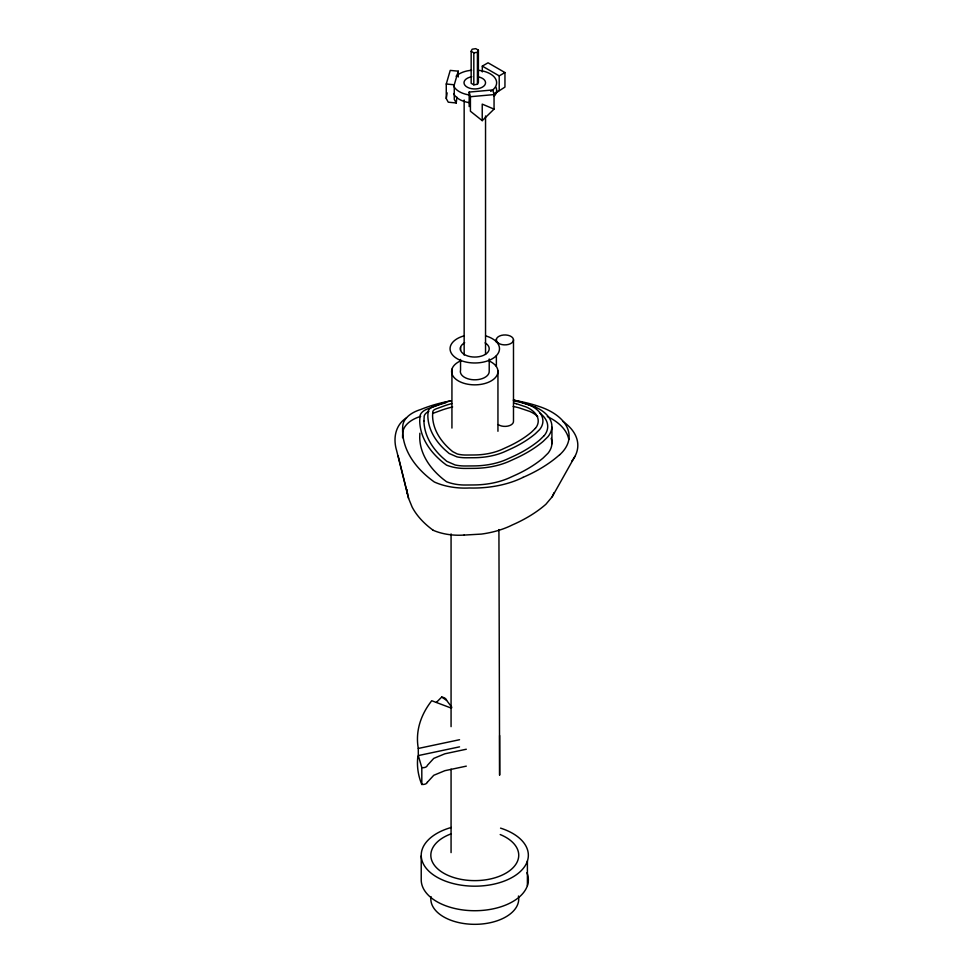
<?xml version="1.0" encoding="UTF-8"?>
<svg xmlns="http://www.w3.org/2000/svg" width="973" height="973" viewBox="0 0 973 973"><rect width="100%" height="100%" fill="white"/><g stroke="black" fill="none" stroke-linecap="round" stroke-linejoin="round"><path stroke-width="1.46" d="M419.862 433.24L419.728 437.595A126.916 73.279 0 0 0 443.068 479.069L446.522 481.72A32.425 18.718 0 0 0 465.763 485.016L473.96 484.955A59.244 34.201 0 0 0 508.952 478.035L515.97 474.836A134.444 77.621 0 0 0 543.116 458.028L548.018 453.236A42.192 24.361 0 0 0 551.156 438.349M423.948 420.981L424.204 416.079A12.454 7.188 0 0 1 428.898 411.36M458.247 76.989L458.247 71.175L450.231 70.397L446.266 84.006L446.266 98.541L448.249 102.189L456.252 102.968L456.921 97.215M446.266 98.541L447.154 92.861M456.252 102.968L454.269 99.319L454.269 84.785L458.247 71.175M464.097 535.089L481.331 534.092A71.905 41.511 0 0 0 512.357 524.934A145.062 83.751 0 0 0 545.902 504.257L552.202 496.765L554.014 492.752M471.163 51.301L472.136 49.209L475.748 48.65L478.4 50.182L478.4 82.182L477.427 84.274L473.815 84.833L471.163 83.301L471.163 51.301L473.815 52.822L477.427 52.262L478.4 50.182M552.202 496.765L574.897 456.41M427.378 782.231L433.751 775.286L444.868 770.689L466.31 766.14M406.532 417.806C395.257 424.958 392.97 438.47 396.595 450.463L408.587 498.371L412.102 506.982A121.138 69.947 0 0 0 433.107 530.212M535.357 428.375L531.526 432.109A116.359 67.173 0 0 1 508.028 446.656L501.667 449.562A46.424 26.794 0 0 1 474.24 454.975L466.493 455.036A21.406 12.357 0 0 1 457.322 453.99L452.7 451.63A109.341 63.136 0 0 1 432.584 415.885L432.79 411.737A6.835 3.953 0 0 1 435.843 408.952L445.293 405.51A77.366 44.661 0 0 1 451.825 403.552M544.187 435.612L539.638 440.051A130.212 75.176 0 0 1 513.33 456.337L506.398 459.499A55.023 31.768 0 0 1 473.9 465.921L465.641 465.982A28.12 16.237 0 0 1 455.218 464.997L446.777 461.324L442.399 457.505A122.634 70.81 0 0 1 423.936 420.981M436.403 702.384L441.693 697.082L446.571 700.317L451.849 707.298M469.181 92.07L470.421 96.704L470.421 111.238L482.231 120.64L494.053 109.122L494.053 94.588L492.812 89.954L469.181 92.07L469.181 106.604M494.381 93.59L499.21 90.404L499.21 75.87L482.304 66.115L482.304 71.929M482.304 66.115L488.045 62.795L504.951 72.561L504.951 87.084L494.211 93.992M499.21 75.87L504.951 72.561M442.922 403.126L433.265 406.653A11.591 6.689 0 0 0 428.084 411.372L427.852 415.921A114.06 65.848 0 0 0 445.014 449.891L449.088 453.442L456.933 456.86A26.149 15.094 0 0 0 466.626 457.772L474.313 457.724A51.168 29.543 0 0 0 504.537 451.752L510.983 448.808A121.102 69.922 0 0 0 535.442 433.654L539.674 429.531A35.296 20.384 0 0 0 529.203 404.877L518.317 401.204A82.121 47.409 0 0 0 513.963 400.158M438.045 405.109L427.475 408.952A16.687 9.633 0 0 0 420.008 415.751L419.728 421.005A126.916 73.279 0 0 0 443.068 462.479L446.522 465.13A32.425 18.718 0 0 0 465.763 468.427L473.96 468.366A59.244 34.201 0 0 0 508.952 461.445L515.97 458.247A134.444 77.621 0 0 0 543.116 441.426L548.018 436.646A42.192 24.361 0 0 0 535.527 407.176M432.547 413.489L442.715 409.779A83.192 48.03 0 0 1 452.64 406.945M466.31 749.234L444.868 753.795L433.751 758.393L427.378 765.337A4.5 2.603 0 0 1 421.808 767.636L421.808 784.53A161.263 93.104 0 0 1 417.855 756.605M421.808 767.636L418.293 755.583L418.293 748.456L459.536 739.723M418.293 755.583L459.536 746.85M470.421 96.704L494.053 94.588M446.266 84.006L454.269 84.785M522.988 402.944L535.564 407.152M516.322 403.698L526.32 407.018A30.54 17.636 0 0 1 535.405 428.388M451.521 708.186L431.732 700.73A161.263 93.104 0 0 0 418.293 748.456M494.053 109.122L482.231 104.123L482.231 120.64M398.139 455.887L408.587 498.371M406.909 489.528L407.517 493.968M498.918 529.58L499.623 775.201L499.623 735.466M551.922 427.196L551.922 443.785M527.402 861.02L527.402 885.564M513.489 339.65L513.489 421.175A8.611 4.974 0 0 1 507.967 426.077A8.611 4.974 0 0 1 498.2 424.556M497.945 370.92L497.945 431.282M496.376 339.139L496.376 342.155M496.376 355.741L496.376 366.31M489.212 358.988L489.212 371.127A14.449 8.343 0 0 1 473.851 379.786A14.449 8.343 0 0 1 460.545 370.068L460.545 359.451M485.539 115.982L485.539 354.354M477.427 52.262L477.427 84.274M473.815 52.822L473.815 84.833M464.157 100.012L464.157 355.072M460.545 347.312L460.545 350.353M451.934 369.217L451.934 428.071M451.071 533.909L451.071 726.649M451.071 769.144L451.071 852.616M421.224 855.924L421.224 880.456A53.564 30.929 0 0 0 481.538 910.473A53.564 30.929 0 0 0 526.928 872.708M500.207 834.542A43.955 25.383 0 0 1 507.115 872.44A43.955 25.383 0 0 1 441.134 871.577A43.955 25.383 0 0 1 451.01 833.897M500.548 828.132A53.564 30.929 0 0 1 515.52 875.335A53.564 30.929 0 0 1 432.438 874.192A53.564 30.929 0 0 1 451.265 827.464M518.439 896.011A43.955 25.383 0 0 1 475.286 924.326A43.955 25.383 0 0 1 431.015 896.595M464.085 535.053A42.617 24.605 0 0 1 433.07 530.236M562.637 421.224A65.106 37.594 0 0 1 571.808 461.129M489.577 361.165A23.182 13.379 0 0 1 491.353 380.82A23.182 13.379 0 0 1 457.274 380.236A23.182 13.379 0 0 1 461.068 360.679M559.803 454.671A59.329 34.25 0 0 0 539.419 406.58A109.681 63.318 0 0 0 513.282 400.183M451.314 400.767A109.681 63.318 0 0 0 420.64 409.536A33.836 19.533 0 0 0 402.761 425.882A144.028 83.155 0 0 0 434.323 481.988A49.562 28.606 0 0 0 469.327 487.984A76.393 44.101 0 0 0 523.073 477.366M559.73 454.646A151.569 87.509 0 0 1 523.06 477.354M547.3 416.529A59.329 34.25 0 0 1 568.791 439.492M420.689 416.383A33.836 19.533 0 0 0 402.761 432.693A144.028 83.155 0 0 0 402.579 437.704M438.02 405.084A92.52 53.418 0 0 1 445.865 402.761M514.766 401.034A92.52 53.418 0 0 1 522.963 402.968M540.112 413.306A37.959 21.917 0 0 1 544.235 435.624M537.68 416.48A32.839 18.961 0 0 0 529.786 411.433L519.083 407.833A83.192 48.03 0 0 0 513.172 406.434M442.897 403.102A82.121 47.409 0 0 1 449.854 401.046M513.598 403.029A77.366 44.661 0 0 1 516.31 403.722M485.101 342.885A14.449 8.343 0 0 1 484.882 354.671A14.449 8.343 0 0 1 464.449 354.549A14.449 8.343 0 0 1 464.68 342.751M485.588 335.88A24.714 14.267 0 0 1 494.041 357.65A24.714 14.267 0 0 1 455.413 357.578A24.714 14.267 0 0 1 464.121 335.843M477.67 70.238A21.856 12.613 0 0 1 495.366 78.509A21.856 12.613 0 0 1 490.696 91.389M468.877 94.892A21.856 12.613 0 0 1 453.613 85.867M456.094 76.198A21.856 12.613 0 0 1 471.613 70.263M477.682 76.758A10.776 6.215 0 0 1 483.605 86.305A10.776 6.215 0 0 1 466.031 86.366A10.776 6.215 0 0 1 471.759 76.77M495.95 87.302A21.856 12.613 0 0 1 494.126 96.303M468.877 102.579A21.856 12.613 0 0 1 453.613 93.554M427.378 782.097A4.5 2.603 0 0 1 421.808 784.396M441.693 697.082A6.373 3.673 0 0 1 446.571 700.317M498.2 343.043A8.611 4.974 0 0 0 512.929 341.693A8.611 4.974 0 0 0 503.54 335.004A8.611 4.974 0 0 0 498.2 343.043"/></g></svg>
